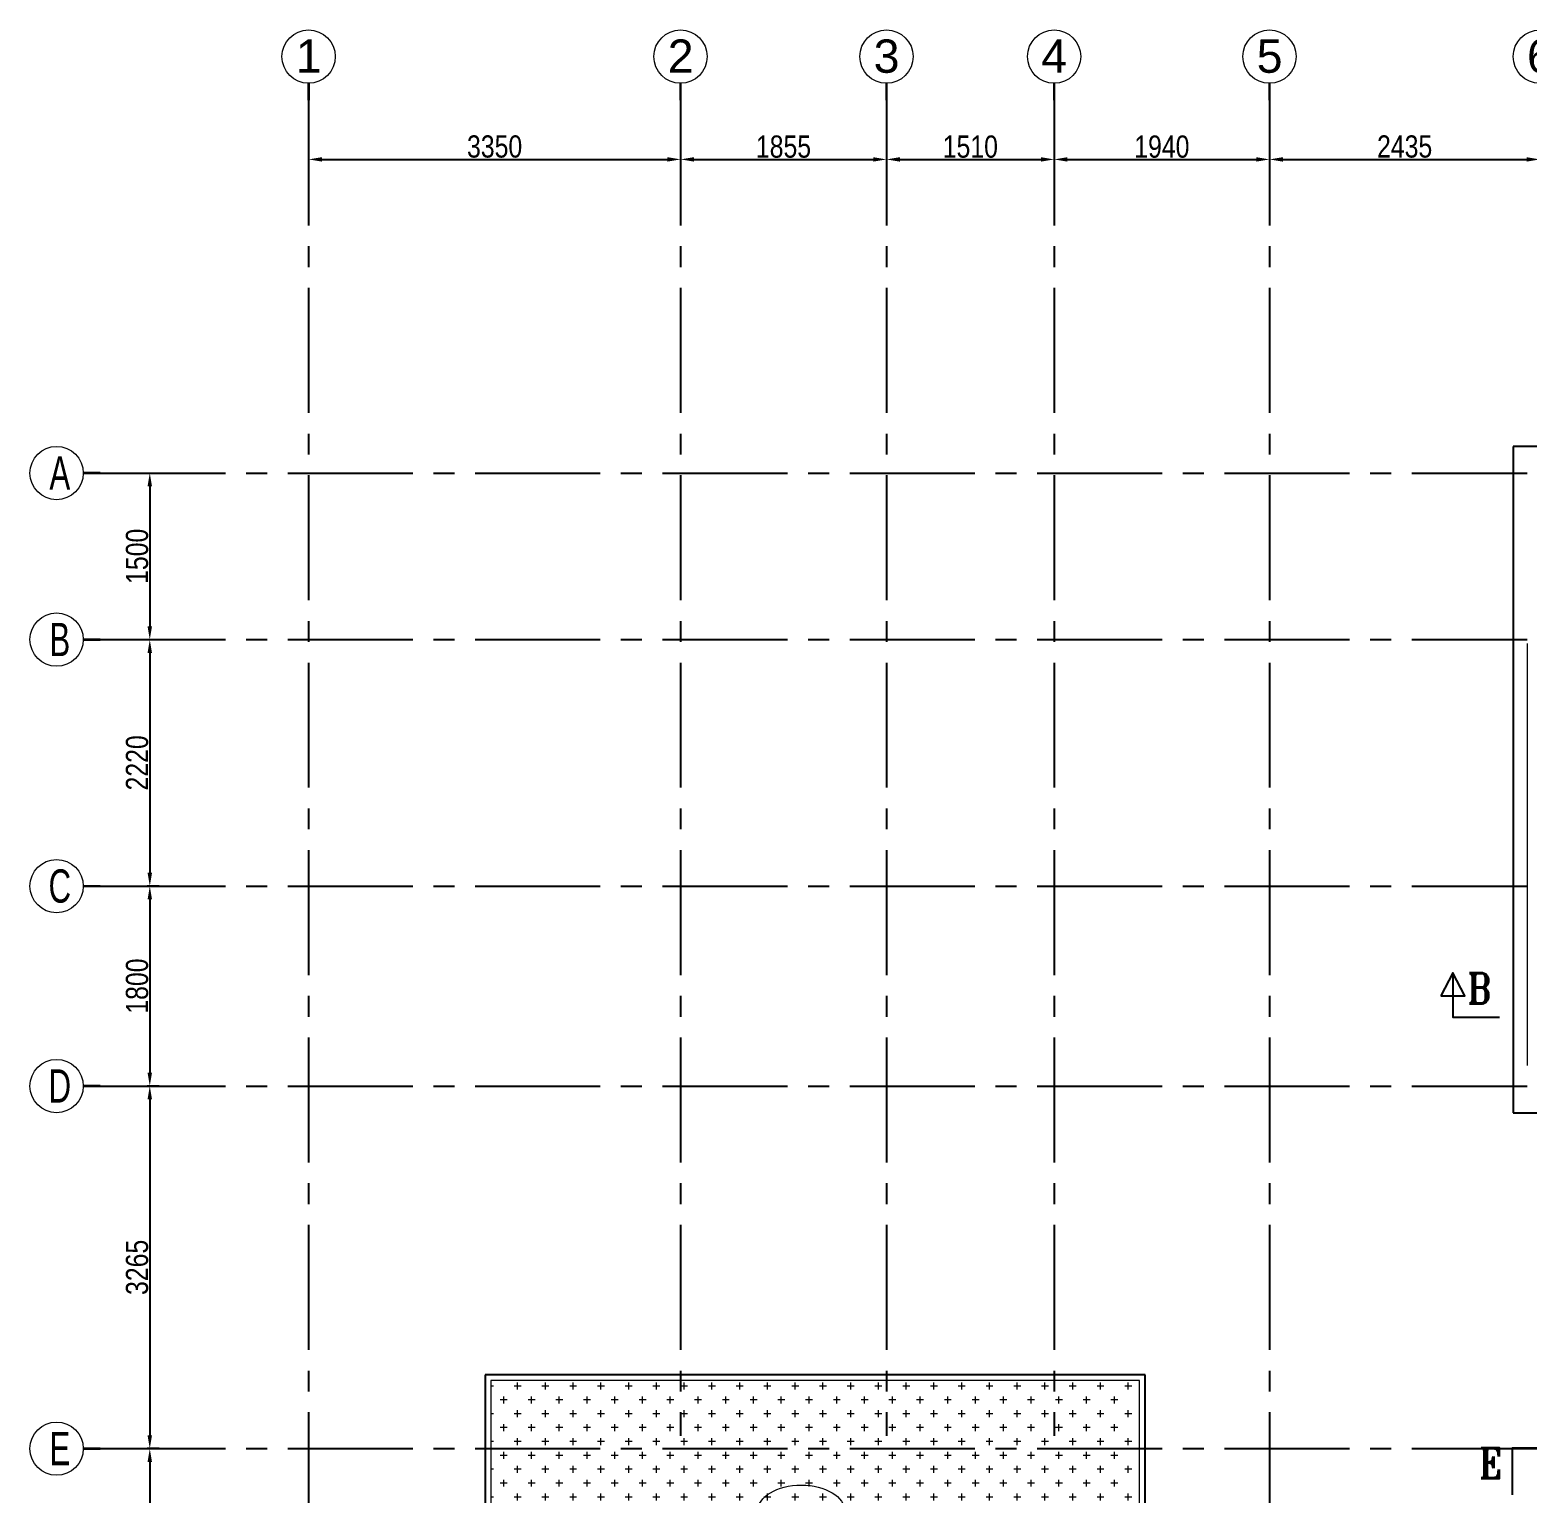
# Model space of a CAD drawing. Header units: millimetres. Extents: x 1255966 to 1543012, y 318612 to 465611.
# Drawn here: x 1255966 to 1269452, y 357228 to 370403 of the extents above; entities that cross this region are included whole.
import ezdxf
from ezdxf.enums import TextEntityAlignment as Align

# ---------------------------------------------------------------- set-up
doc = ezdxf.new("R2010")
doc.units = ezdxf.units.MM
doc.header["$LTSCALE"] = 500
doc.header["$MEASUREMENT"] = 0
doc.header["$PDMODE"] = 34
doc.linetypes.add('HIDDEN', pattern=[0.375, 0.25, -0.125])
doc.linetypes.add('Site$0$CENTER2', pattern=[1.125, 0.75, -0.125, 0.125, -0.125])
doc.layers.get('Defpoints').update_dxf_attribs({"lineweight": 0})
for name, color, linetype, lineweight in [('CALL', 1, 'Continuous', 18), ('GRID NO.', 7, 'Continuous', 20), ('HATCH', 1, 'Continuous', 5)]:
    doc.layers.add(name, color=color, linetype=linetype, lineweight=lineweight)
for name, color, linetype in [('GRID', 7, 'Continuous'), ('GRID DIM', 7, 'Continuous'), ('S-COLUMN-HATCH', 253, 'Continuous'), ('S-FRAMING PLAN', 4, 'Continuous'), ('sec', 31, 'Continuous'), ('TEXT-20', 3, 'Continuous')]:
    doc.layers.add(name, color=color, linetype=linetype)
doc.layers.add('PROJECTION', color=7, linetype='HIDDEN', true_color=0xff4000)
doc.styles.add('D50', font='arial.ttf', dxfattribs={"width": 0.8})
doc.styles.add('RT', font='romant.shx', dxfattribs={"height": 8})
doc.dimstyles.new('INNER DIM', dxfattribs={"dimtxt": 200, "dimasz": 120, "dimexe": 25, "dimexo": 25, "dimgap": 12, "dimtad": 1, "dimdec": 0, "dimrnd": 5, "dimzin": 0, "dimdsep": 46, "dimtxsty": 'D50', "dimcen": 0.09, "dimdle": 25, "dimclrt": 6, "dimadec": 0, "dimazin": 0, "dimtfac": 1, "dimtdec": 0, "dimtofl": 0, "dimtmove": 1, "dimatfit": 3, "dimfxl": 75, "dimtolj": 1, "dimtzin": 0, "dimarcsym": 0})

# ---------------------------------------------------------------- blocks, each defined once
blk = doc.blocks.new('GRID MARK')
at = {"layer": 'GRID NO.', "const_width": 50}
blk.add_lwpolyline([(0, -541), (0, -891)], dxfattribs=at)
at = {"layer": 'GRID NO.'}
blk.add_circle((0, 0), 541, dxfattribs=at)
at = {"layer": 'GRID NO.', "style": 'D50', "width": 0.8}
blk.add_attdef('Y1', text='', height=500, dxfattribs=at).set_placement((-33, -267), align=Align.CENTER)
blk = doc.blocks.new('*D123')
at = {"layer": 'Defpoints', "color": 0, "linetype": 'Continuous', "transparency": 16777216}
for p in [(1258477, 369293), (1261827, 369293), (1261827, 369237)]:
    blk.add_point(p, dxfattribs=at)
at = {"layer": 'GRID DIM', "color": 0, "linetype": 'Continuous', "lineweight": -2, "transparency": 16777216}
for p, q in [((1258477, 369268), (1258477, 369212)), ((1261827, 369268), (1261827, 369212))]:
    blk.add_line(p, q, dxfattribs=at)
at = {"layer": 'GRID DIM', "linetype": 'Continuous', "lineweight": -2, "transparency": 16777216}
blk.add_line((1258597, 369237), (1261707, 369237), dxfattribs=at)
at = {"layer": 'GRID DIM', "linetype": 'Continuous', "transparency": 16777216}
for points in [[(1258597, 369257), (1258597, 369217), (1258477, 369237)], [(1261707, 369257), (1261707, 369217), (1261827, 369237)]]:
    blk.add_solid(points, dxfattribs=at)
at = {"layer": 'GRID DIM', "linetype": 'Continuous', "transparency": 16777216, "insert": (1260152, 369352), "char_height": 200, "attachment_point": 5, "style": 'D50'}
blk.add_mtext('\\A1;3350', dxfattribs=at)
blk = doc.blocks.new('*D124')
at = {"layer": 'Defpoints', "color": 0, "linetype": 'Continuous', "transparency": 16777216}
for p in [(1263682, 369555), (1261827, 369293), (1263682, 369237)]:
    blk.add_point(p, dxfattribs=at)
at = {"layer": 'GRID DIM', "color": 0, "linetype": 'Continuous', "lineweight": -2, "transparency": 16777216}
for p, q in [((1263682, 369530), (1263682, 369212)), ((1261827, 369268), (1261827, 369212))]:
    blk.add_line(p, q, dxfattribs=at)
at = {"layer": 'GRID DIM', "linetype": 'Continuous', "lineweight": -2, "transparency": 16777216}
blk.add_line((1261947, 369237), (1263562, 369237), dxfattribs=at)
at = {"layer": 'GRID DIM', "linetype": 'Continuous', "transparency": 16777216}
for points in [[(1261947, 369257), (1261947, 369217), (1261827, 369237)], [(1263562, 369257), (1263562, 369217), (1263682, 369237)]]:
    blk.add_solid(points, dxfattribs=at)
at = {"layer": 'GRID DIM', "linetype": 'Continuous', "transparency": 16777216, "insert": (1262754, 369351), "char_height": 200, "attachment_point": 5, "style": 'D50'}
blk.add_mtext('\\A1;1855', dxfattribs=at)
blk = doc.blocks.new('*D125')
at = {"layer": 'Defpoints', "color": 0, "linetype": 'Continuous', "transparency": 16777216}
for p in [(1263682, 369555), (1265192, 369555), (1265192, 369237)]:
    blk.add_point(p, dxfattribs=at)
at = {"layer": 'GRID DIM', "color": 0, "linetype": 'Continuous', "lineweight": -2, "transparency": 16777216}
for p, q in [((1263682, 369530), (1263682, 369212)), ((1265192, 369530), (1265192, 369212))]:
    blk.add_line(p, q, dxfattribs=at)
at = {"layer": 'GRID DIM', "linetype": 'Continuous', "lineweight": -2, "transparency": 16777216}
blk.add_line((1263802, 369237), (1265072, 369237), dxfattribs=at)
at = {"layer": 'GRID DIM', "linetype": 'Continuous', "transparency": 16777216}
for points in [[(1263802, 369257), (1263802, 369217), (1263682, 369237)], [(1265072, 369257), (1265072, 369217), (1265192, 369237)]]:
    blk.add_solid(points, dxfattribs=at)
at = {"layer": 'GRID DIM', "linetype": 'Continuous', "transparency": 16777216, "insert": (1264437, 369351), "char_height": 200, "attachment_point": 5, "style": 'D50'}
blk.add_mtext('\\A1;1510', dxfattribs=at)
blk = doc.blocks.new('*D126')
at = {"layer": 'Defpoints', "color": 0, "linetype": 'Continuous', "transparency": 16777216}
for p in [(1265192, 369555), (1267132, 369555), (1267132, 369237)]:
    blk.add_point(p, dxfattribs=at)
at = {"layer": 'GRID DIM', "color": 0, "linetype": 'Continuous', "lineweight": -2, "transparency": 16777216}
for p, q in [((1265192, 369530), (1265192, 369212)), ((1267132, 369530), (1267132, 369212))]:
    blk.add_line(p, q, dxfattribs=at)
at = {"layer": 'GRID DIM', "linetype": 'Continuous', "lineweight": -2, "transparency": 16777216}
blk.add_line((1265312, 369237), (1267012, 369237), dxfattribs=at)
at = {"layer": 'GRID DIM', "linetype": 'Continuous', "transparency": 16777216}
for points in [[(1265312, 369257), (1265312, 369217), (1265192, 369237)], [(1267012, 369257), (1267012, 369217), (1267132, 369237)]]:
    blk.add_solid(points, dxfattribs=at)
at = {"layer": 'GRID DIM', "linetype": 'Continuous', "transparency": 16777216, "insert": (1266162, 369351), "char_height": 200, "attachment_point": 5, "style": 'D50'}
blk.add_mtext('\\A1;1940', dxfattribs=at)
blk = doc.blocks.new('*D127')
at = {"layer": 'Defpoints', "color": 0, "linetype": 'Continuous', "transparency": 16777216}
for p in [(1267132, 369555), (1269567, 369555), (1269567, 369237)]:
    blk.add_point(p, dxfattribs=at)
at = {"layer": 'GRID DIM', "color": 0, "linetype": 'Continuous', "lineweight": -2, "transparency": 16777216}
for p, q in [((1267132, 369530), (1267132, 369212)), ((1269567, 369530), (1269567, 369212))]:
    blk.add_line(p, q, dxfattribs=at)
at = {"layer": 'GRID DIM', "linetype": 'Continuous', "lineweight": -2, "transparency": 16777216}
blk.add_line((1267252, 369237), (1269447, 369237), dxfattribs=at)
at = {"layer": 'GRID DIM', "linetype": 'Continuous', "transparency": 16777216}
for points in [[(1267252, 369257), (1267252, 369217), (1267132, 369237)], [(1269447, 369257), (1269447, 369217), (1269567, 369237)]]:
    blk.add_solid(points, dxfattribs=at)
at = {"layer": 'GRID DIM', "linetype": 'Continuous', "transparency": 16777216, "insert": (1268349, 369352), "char_height": 200, "attachment_point": 5, "style": 'D50'}
blk.add_mtext('\\A1;2435', dxfattribs=at)
blk = doc.blocks.new('*D165')
at = {"layer": 'Defpoints', "color": 0, "linetype": 'Continuous', "transparency": 16777216}
for p in [(1257046, 366413), (1257046, 364913), (1257046, 364913)]:
    blk.add_point(p, dxfattribs=at)
at = {"layer": 'GRID DIM', "color": 0, "linetype": 'Continuous', "lineweight": -2, "transparency": 16777216}
for p, q in [((1257071, 366413), (1257071, 366413)), ((1257071, 364913), (1257071, 364913))]:
    blk.add_line(p, q, dxfattribs=at)
at = {"layer": 'GRID DIM', "linetype": 'Continuous', "lineweight": -2, "transparency": 16777216}
blk.add_line((1257046, 366293), (1257046, 365033), dxfattribs=at)
at = {"layer": 'GRID DIM', "linetype": 'Continuous', "transparency": 16777216}
for points in [[(1257026, 366293), (1257066, 366293), (1257046, 366413)], [(1257026, 365033), (1257066, 365033), (1257046, 364913)]]:
    blk.add_solid(points, dxfattribs=at)
at = {"layer": 'GRID DIM', "linetype": 'Continuous', "transparency": 16777216, "insert": (1256932, 365663), "char_height": 200, "attachment_point": 5, "rotation": 90, "style": 'D50'}
blk.add_mtext('\\A1;1500', dxfattribs=at)
blk = doc.blocks.new('*D166')
at = {"layer": 'Defpoints', "color": 0, "linetype": 'Continuous', "transparency": 16777216}
for p in [(1257046, 364913), (1257046, 362693), (1257154, 362693)]:
    blk.add_point(p, dxfattribs=at)
at = {"layer": 'GRID DIM', "color": 0, "linetype": 'Continuous', "lineweight": -2, "transparency": 16777216}
for p, q in [((1257071, 364913), (1257071, 364913)), ((1257129, 362693), (1257021, 362693))]:
    blk.add_line(p, q, dxfattribs=at)
at = {"layer": 'GRID DIM', "linetype": 'Continuous', "lineweight": -2, "transparency": 16777216}
blk.add_line((1257046, 364793), (1257046, 362813), dxfattribs=at)
at = {"layer": 'GRID DIM', "linetype": 'Continuous', "transparency": 16777216}
for points in [[(1257026, 364793), (1257066, 364793), (1257046, 364913)], [(1257026, 362813), (1257066, 362813), (1257046, 362693)]]:
    blk.add_solid(points, dxfattribs=at)
at = {"layer": 'GRID DIM', "linetype": 'Continuous', "transparency": 16777216, "insert": (1256932, 363803), "char_height": 200, "attachment_point": 5, "rotation": 90, "style": 'D50'}
blk.add_mtext('\\A1;2220', dxfattribs=at)
blk = doc.blocks.new('*D167')
at = {"layer": 'Defpoints', "color": 0, "linetype": 'Continuous', "transparency": 16777216}
for p in [(1257154, 362693), (1257046, 360893), (1257154, 360893)]:
    blk.add_point(p, dxfattribs=at)
at = {"layer": 'GRID DIM', "color": 0, "linetype": 'Continuous', "lineweight": -2, "transparency": 16777216}
for p, q in [((1257129, 362693), (1257021, 362693)), ((1257129, 360893), (1257021, 360893))]:
    blk.add_line(p, q, dxfattribs=at)
at = {"layer": 'GRID DIM', "linetype": 'Continuous', "lineweight": -2, "transparency": 16777216}
blk.add_line((1257046, 362573), (1257046, 361013), dxfattribs=at)
at = {"layer": 'GRID DIM', "linetype": 'Continuous', "transparency": 16777216}
for points in [[(1257026, 362573), (1257066, 362573), (1257046, 362693)], [(1257026, 361013), (1257066, 361013), (1257046, 360893)]]:
    blk.add_solid(points, dxfattribs=at)
at = {"layer": 'GRID DIM', "linetype": 'Continuous', "transparency": 16777216, "insert": (1256932, 361793), "char_height": 200, "attachment_point": 5, "rotation": 90, "style": 'D50'}
blk.add_mtext('\\A1;1800', dxfattribs=at)
blk = doc.blocks.new('*D168')
at = {"layer": 'Defpoints', "color": 0, "linetype": 'Continuous', "transparency": 16777216}
for p in [(1257154, 360893), (1257046, 357628), (1257154, 357628)]:
    blk.add_point(p, dxfattribs=at)
at = {"layer": 'GRID DIM', "color": 0, "linetype": 'Continuous', "lineweight": -2, "transparency": 16777216}
for p, q in [((1257129, 360893), (1257021, 360893)), ((1257129, 357628), (1257021, 357628))]:
    blk.add_line(p, q, dxfattribs=at)
at = {"layer": 'GRID DIM', "linetype": 'Continuous', "lineweight": -2, "transparency": 16777216}
blk.add_line((1257046, 360773), (1257046, 357748), dxfattribs=at)
at = {"layer": 'GRID DIM', "linetype": 'Continuous', "transparency": 16777216}
for points in [[(1257026, 360773), (1257066, 360773), (1257046, 360893)], [(1257026, 357748), (1257066, 357748), (1257046, 357628)]]:
    blk.add_solid(points, dxfattribs=at)
at = {"layer": 'GRID DIM', "linetype": 'Continuous', "transparency": 16777216, "insert": (1256932, 359260), "char_height": 200, "attachment_point": 5, "rotation": 90, "style": 'D50'}
blk.add_mtext('\\A1;3265', dxfattribs=at)
blk = doc.blocks.new('*D169')
at = {"layer": 'Defpoints', "color": 0, "linetype": 'Continuous', "transparency": 16777216}
for p in [(1257154, 357628), (1257046, 356128), (1257424, 356128)]:
    blk.add_point(p, dxfattribs=at)
at = {"layer": 'GRID DIM', "color": 0, "linetype": 'Continuous', "lineweight": -2, "transparency": 16777216}
for p, q in [((1257129, 357628), (1257021, 357628)), ((1257399, 356128), (1257021, 356128))]:
    blk.add_line(p, q, dxfattribs=at)
at = {"layer": 'GRID DIM', "linetype": 'Continuous', "lineweight": -2, "transparency": 16777216}
blk.add_line((1257046, 357508), (1257046, 356248), dxfattribs=at)
at = {"layer": 'GRID DIM', "linetype": 'Continuous', "transparency": 16777216}
for points in [[(1257026, 357508), (1257066, 357508), (1257046, 357628)], [(1257026, 356248), (1257066, 356248), (1257046, 356128)]]:
    blk.add_solid(points, dxfattribs=at)
at = {"layer": 'GRID DIM', "linetype": 'Continuous', "transparency": 16777216, "insert": (1256932, 356878), "char_height": 200, "attachment_point": 5, "rotation": 90, "style": 'D50'}
blk.add_mtext('\\A1;1500', dxfattribs=at)
blk = doc.blocks.new('A$Ca8bcdc7a')
at = {"layer": 'HATCH', "ltscale": 10}
h = blk.add_hatch(dxfattribs=at)
h.set_pattern_fill('CROSS', color=1, scale=500, angle=90)
h.set_pattern_definition([(90, (-1381890.62, -304839.69), (-125, 125), [62.5, -187.5]), (180, (-1381859.37, -304808.44), (-125, -125), [62.5, -187.5])])
h.paths.add_polyline_path([(-11230, -1285), (-10930, -1285), (-8765, -1285), (-8765, -770), (-8650, -770), (-8650, -389), (-8650, 715), (-14495, 715), (-14495, -770), (-14380, -770), (-14380, -1285)])
at = {"layer": 'S-FRAMING PLAN', "color": 3, "linetype": 'ByBlock', "lineweight": 20, "ltscale": 10}
blk.add_line((-5160, 7350), (-5160, 3550), dxfattribs=at)
blk.add_lwpolyline([(-8650, -417), (-8650, 715), (-14495, 715), (-14495, -770)], dxfattribs=at)

msp = doc.modelspace()

# ---------------------------------------------------------------- linework, layer by layer
at = {"layer": 'CALL', "color": 200, "linetype": 'Continuous', "ltscale": 10}
msp.add_ellipse((1262913.8, 357065), major_axis=(392.2, 0), ratio=0.597584, dxfattribs=at)
at = {"layer": 'GRID', "color": 16, "linetype": 'Site$0$CENTER2', "ltscale": 3}
for points in [[(1258476.6, 369767.3), (1258476.6, 356758.1)], [(1261826.6, 369767.3), (1261826.6, 357743.1)], [(1263681.6, 369767.3), (1263681.6, 357743.1)], [(1265191.6, 369767.3), (1265191.6, 357743.1)], [(1267131.6, 369767.3), (1267131.6, 356758.1)], [(1256601.9, 366412.7), (1269451.6, 366412.7)], [(1256601.9, 364912.7), (1269451.6, 364912.7)], [(1256601.9, 362692.9), (1269451.6, 362692.9)], [(1256601.9, 360892.7), (1269451.6, 360892.7)], [(1256601.9, 357627.7), (1270551.6, 357627.7)]]:
    msp.add_lwpolyline(points, dxfattribs=at)
at = {"layer": 'PROJECTION', "ltscale": 750}
for points in [[(1287486.6, 363237.9), (1282596.6, 363237.9), (1282596.6, 364337.9), (1280826.6, 364337.9), (1280826.6, 367077.7), (1276411.6, 367077.7), (1276411.6, 368577.7), (1270011.6, 368577.7), (1270011.6, 366652.7), (1269326.6, 366652.7), (1269326.6, 360652.7), (1270941.6, 360652.7), (1270941.6, 359117.7), (1270426.6, 359117.7), (1270426.6, 357402.7), (1273746.6, 357402.7), (1273746.6, 356117.7)], [(1272816.6, 352262.9), (1270856.6, 352262.9), (1270856.6, 357008.1), (1267051.6, 357008.1), (1267051.6, 356883.1), (1266011.6, 356883.1), (1266011.6, 358293.1), (1260066.6, 358293.1), (1260066.6, 356883.1), (1258236.6, 356883.1), (1258236.6, 347593.1), (1260031.5, 347593.1), (1260031.5, 348108.1), (1263056.6, 348108.1), (1263056.6, 344227.9), (1260031.5, 344227.9), (1260031.5, 344742.9), (1258236.6, 344742.9), (1258236.6, 335452.9)]]:
    msp.add_lwpolyline(points, dxfattribs=at)
at = {"layer": 'sec', "color": 4}
for points in [[(1268675.7, 361704.3), (1268890, 361704.3), (1268782.9, 361913), (1268675.7, 361704.3)], [(1268782.9, 361913), (1268782.9, 361514.1), (1269202.9, 361514.1)], [(1269716.2, 357632.2), (1269317.3, 357632.2), (1269317.3, 357212.2)]]:
    msp.add_lwpolyline(points, dxfattribs=at)

# ---------------------------------------------------------------- block references
at = {"layer": 'GRID NO.'}
ref = msp.add_blockref('GRID MARK', (1258476.6, 370162.6), dxfattribs=dict(at, xscale=0.4435200000032785, yscale=0.4435200000032785, zscale=0.4435200000032785))
ref.add_attrib('Y1', '1', dxfattribs={"height": 300, "style": 'D50'}).set_placement((1258477.6, 370017), align=Align.CENTER)
ref = msp.add_blockref('GRID MARK', (1261826.6, 370162.6), dxfattribs=dict(at, xscale=0.4435200000032785, yscale=0.4435200000032785, zscale=0.4435200000032785))
ref.add_attrib('Y1', '2', dxfattribs={"height": 300, "style": 'D50'}).set_placement((1261827.6, 370017), align=Align.CENTER)
ref = msp.add_blockref('GRID MARK', (1263681.6, 370162.6), dxfattribs=dict(at, xscale=0.4435200000032785, yscale=0.4435200000032785, zscale=0.4435200000032785))
ref.add_attrib('Y1', '3', dxfattribs={"height": 300, "style": 'D50'}).set_placement((1263682.6, 370017), align=Align.CENTER)
ref = msp.add_blockref('GRID MARK', (1265191.6, 370162.6), dxfattribs=dict(at, xscale=0.4435200000032785, yscale=0.4435200000032785, zscale=0.4435200000032785))
ref.add_attrib('Y1', '4', dxfattribs={"height": 300, "style": 'D50'}).set_placement((1265192.6, 370017), align=Align.CENTER)
ref = msp.add_blockref('GRID MARK', (1267131.6, 370162.6), dxfattribs=dict(at, xscale=0.4435200000032785, yscale=0.4435200000032785, zscale=0.4435200000032785))
ref.add_attrib('Y1', '5', dxfattribs={"height": 300, "style": 'D50'}).set_placement((1267132.6, 370017), align=Align.CENTER)
ref = msp.add_blockref('GRID MARK', (1269566.6, 370162.6), dxfattribs=dict(at, xscale=0.4435200000032785, yscale=0.4435200000032785, zscale=0.4435200000032785))
ref.add_attrib('Y1', '6', dxfattribs={"height": 300, "style": 'D50'}).set_placement((1269567.6, 370017), align=Align.CENTER)
ref = msp.add_blockref('GRID MARK', (1256206.6, 366412.7), dxfattribs=dict(at, xscale=0.443520000003279, yscale=0.443520000003279, zscale=0.443520000003279, rotation=90))
ref.add_attrib('Y1', 'A', dxfattribs={"height": 300, "style": 'D50', "width": 0.669886}).set_placement((1256235.6, 366413.8), align=Align.MIDDLE_CENTER)
ref = msp.add_blockref('GRID MARK', (1256206.6, 364912.7), dxfattribs=dict(at, xscale=0.443520000003279, yscale=0.443520000003279, zscale=0.443520000003279, rotation=90))
ref.add_attrib('Y1', 'B', dxfattribs={"height": 300, "style": 'D50', "width": 0.669886}).set_placement((1256235.6, 364913.8), align=Align.MIDDLE_CENTER)
ref = msp.add_blockref('GRID MARK', (1256206.6, 362692.9), dxfattribs=dict(at, xscale=0.443520000003279, yscale=0.443520000003279, zscale=0.443520000003279, rotation=90))
ref.add_attrib('Y1', 'C', dxfattribs={"height": 300, "style": 'D50', "width": 0.669886}).set_placement((1256235.6, 362693.9), align=Align.MIDDLE_CENTER)
ref = msp.add_blockref('GRID MARK', (1256206.6, 360892.7), dxfattribs=dict(at, xscale=0.443520000003279, yscale=0.443520000003279, zscale=0.443520000003279, rotation=90))
ref.add_attrib('Y1', 'D', dxfattribs={"height": 300, "style": 'D50', "width": 0.669886}).set_placement((1256235.6, 360893.8), align=Align.MIDDLE_CENTER)
ref = msp.add_blockref('GRID MARK', (1256206.6, 357627.7), dxfattribs=dict(at, xscale=0.443520000003279, yscale=0.443520000003279, zscale=0.443520000003279, rotation=90))
ref.add_attrib('Y1', 'E', dxfattribs={"height": 300, "style": 'D50', "width": 0.669886}).set_placement((1256235.6, 357628.8), align=Align.MIDDLE_CENTER)
at = {"layer": 'S-COLUMN-HATCH', "color": 4, "ltscale": 10}
msp.add_blockref('A$Ca8bcdc7a', (1274611.6, 357527.7), dxfattribs=at)

# ---------------------------------------------------------------- texts
at = {"layer": 'TEXT-20', "color": 4, "lineweight": 20, "ltscale": 0.2, "style": 'RT', "width": 0.85}
for s, p in [('B', (1268912.1, 361636.8)), ('E', (1269019, 357361.1))]:
    msp.add_text(s, height=272.2, dxfattribs=at).set_placement(p)

# ---------------------------------------------------------------- dimensions: what is measured, and where the dimension line sits
at = {"layer": 'GRID DIM', "color": 0, "linetype": 'Continuous'}
for base, p1, p2, picture, middle in [((1263681.6, 369237.4), (1261826.6, 369293.5), (1263681.6, 369554.7), '*D124', (1262754.1, 369351.5)), ((1265191.6, 369237.4), (1263681.6, 369554.7), (1265191.6, 369554.7), '*D125', (1264436.6, 369351.5)), ((1267131.6, 369237.4), (1265191.6, 369554.7), (1267131.6, 369554.7), '*D126', (1266161.6, 369351.5)), ((1269566.6, 369237.4), (1267131.6, 369554.7), (1269566.6, 369554.7), '*D127', (1268349.1, 369351.6)), ((1261826.6, 369237.4), (1258476.6, 369293.5), (1261826.6, 369293.5), '*D123', (1260151.6, 369351.6))]:
    dim = msp.add_linear_dim(base=base, p1=p1, p2=p2, dimstyle='INNER DIM', override={"dimclrd": 256, "dimclrt": 256}, dxfattribs=at)
    dim.commit()
    dim.dimension.update_dxf_attribs({"geometry": picture, "text_midpoint": middle})
for base, p1, p2, picture, middle in [((1257046, 364912.7), (1257046, 366412.7), (1257046, 364912.7), '*D165', (1256931.9, 365662.7)), ((1257046, 362692.9), (1257046, 364912.7), (1257153.7, 362692.9), '*D166', (1256931.9, 363802.8)), ((1257046, 360892.7), (1257153.7, 362692.9), (1257153.7, 360892.7), '*D167', (1256931.9, 361792.8)), ((1257046, 357627.7), (1257153.7, 360892.7), (1257153.7, 357627.7), '*D168', (1256931.8, 359260.2)), ((1257046, 356128.1), (1257153.7, 357627.7), (1257423.9, 356128.1), '*D169', (1256931.9, 356877.9))]:
    dim = msp.add_linear_dim(base=base, p1=p1, p2=p2, angle=90, dimstyle='INNER DIM', override={"dimclrd": 256, "dimclrt": 256}, dxfattribs=at)
    dim.commit()
    dim.dimension.update_dxf_attribs({"geometry": picture, "text_midpoint": middle})

doc.saveas('drawing.dxf')
